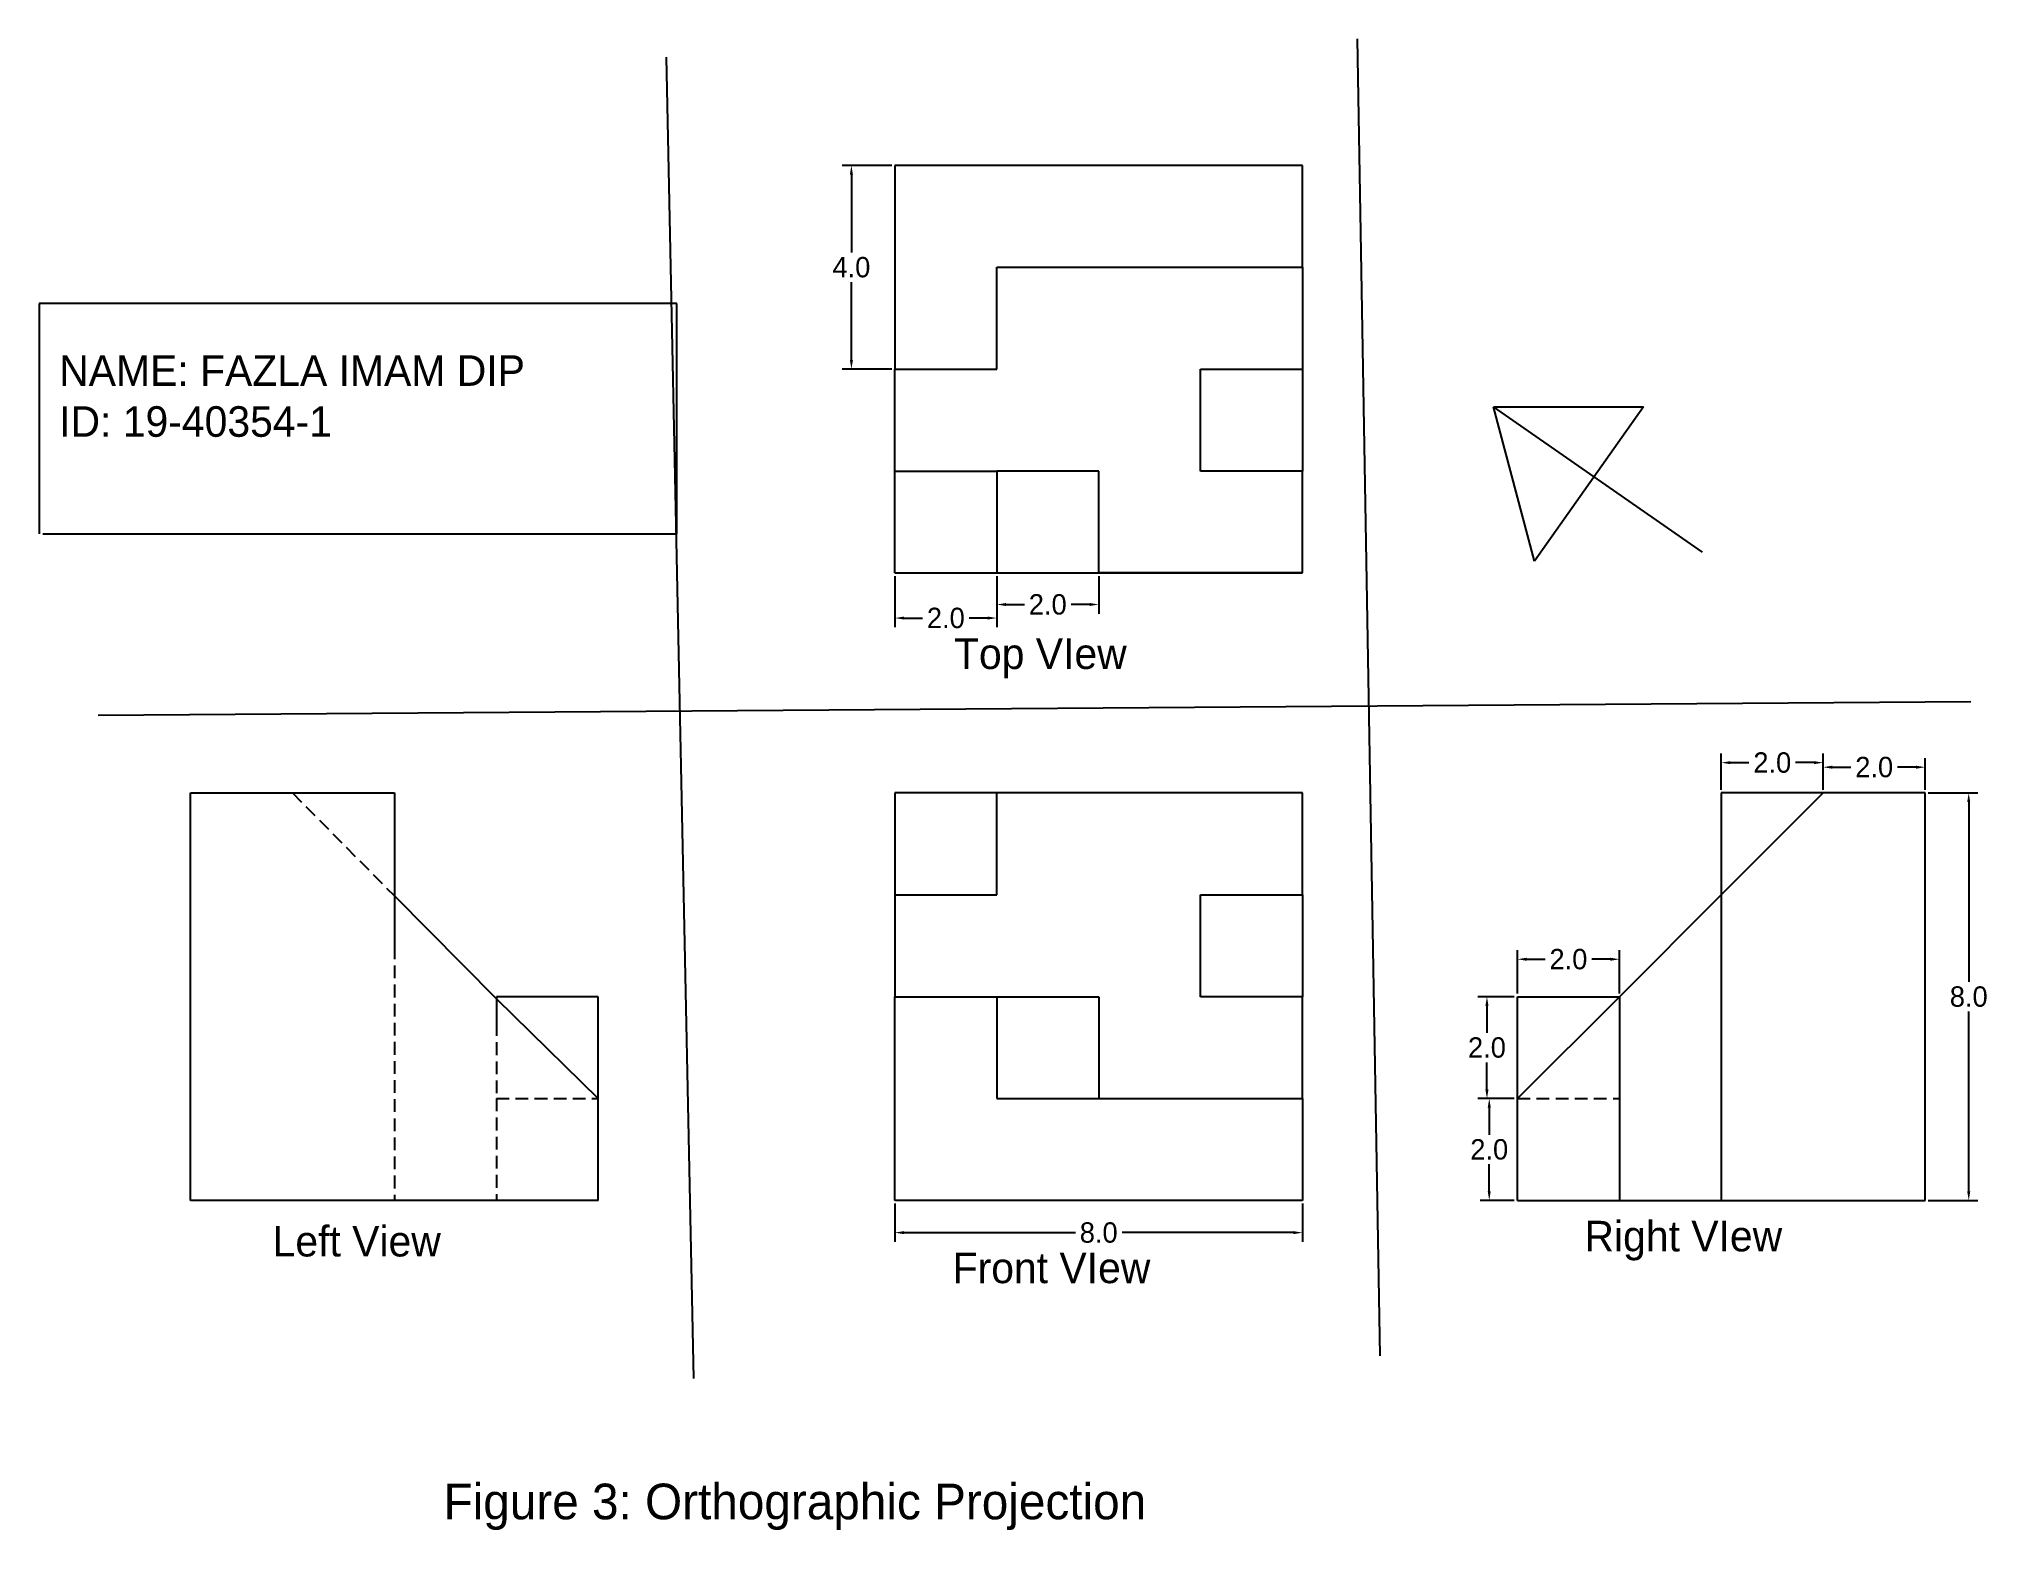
# Model space of a CAD drawing. Header units: inches. Extents: x 15.9 to 54.1, y 13.3 to 42.5.
import ezdxf

# ---------------------------------------------------------------- set-up
doc = ezdxf.new("R2010")
doc.units = ezdxf.units.IN
doc.header["$MEASUREMENT"] = 0
doc.linetypes.add('DASHED2', pattern=[0.375, 0.25, -0.125])
doc.dimstyles.get("Standard").update_dxf_attribs({"dimtxt": 0.4, "dimasz": 0.18, "dimexe": 0.18, "dimexo": 0.0625, "dimgap": 0.09, "dimtad": 0, "dimtih": 1, "dimtoh": 1, "dimdec": 1, "dimzin": 0, "dimdsep": 46, "dimtxsty": 'Standard', "dimcen": 0.09, "dimadec": 0, "dimazin": 0, "dimtfac": 1, "dimtdec": 1, "dimtofl": 0, "dimtmove": 0, "dimatfit": 3, "dimfxl": 1, "dimtolj": 1, "dimtzin": 0, "dimarcsym": 0})

# ---------------------------------------------------------------- blocks, each defined once
blk = doc.blocks.new('*D2')
at = {"color": 0, "lineweight": -2}
for p, q in [((32.646, 19.668), (32.646, 18.917)), ((40.646, 19.668), (40.646, 18.917)), ((32.826, 19.097), (36.19, 19.097)), ((40.466, 19.097), (37.103, 19.097))]:
    blk.add_line(p, q, dxfattribs=at)
at = {"color": 0}
for points in [[(32.826, 19.127), (32.826, 19.067), (32.646, 19.097)], [(40.466, 19.127), (40.466, 19.067), (40.646, 19.097)]]:
    blk.add_solid(points, dxfattribs=at)
at = {"layer": 'Defpoints', "color": 0}
for p in [(32.646, 19.73), (40.646, 19.73), (40.646, 19.097)]:
    blk.add_point(p, dxfattribs=at)
at = {"color": 0, "insert": (36.646, 19.097), "char_height": 0.4, "attachment_point": 5}
blk.add_mtext('\\A1;8.0', dxfattribs=at)
blk = doc.blocks.new('*D3')
at = {"color": 0, "lineweight": -2}
for p, q in [((44.8, 23.73), (44.084, 23.73)), ((44.264, 23.55), (44.264, 23.02)), ((44.264, 21.91), (44.264, 22.44)), ((44.8, 21.73), (44.084, 21.73))]:
    blk.add_line(p, q, dxfattribs=at)
at = {"color": 0}
for points in [[(44.234, 23.55), (44.294, 23.55), (44.264, 23.73)], [(44.234, 21.91), (44.294, 21.91), (44.264, 21.73)]]:
    blk.add_solid(points, dxfattribs=at)
at = {"layer": 'Defpoints', "color": 0}
for p in [(44.863, 23.73), (44.264, 21.73), (44.863, 21.73)]:
    blk.add_point(p, dxfattribs=at)
at = {"color": 0, "insert": (44.264, 22.73), "char_height": 0.4, "attachment_point": 5}
blk.add_mtext('\\A1;2.0', dxfattribs=at)
blk = doc.blocks.new('*D4')
at = {"color": 0, "lineweight": -2}
for p, q in [((44.8, 21.73), (44.129, 21.73)), ((44.309, 21.55), (44.309, 21.02)), ((44.309, 19.91), (44.309, 20.44)), ((44.8, 19.73), (44.129, 19.73))]:
    blk.add_line(p, q, dxfattribs=at)
at = {"color": 0}
for points in [[(44.279, 21.55), (44.339, 21.55), (44.309, 21.73)], [(44.279, 19.91), (44.339, 19.91), (44.309, 19.73)]]:
    blk.add_solid(points, dxfattribs=at)
at = {"layer": 'Defpoints', "color": 0}
for p in [(44.863, 21.73), (44.309, 19.73), (44.863, 19.73)]:
    blk.add_point(p, dxfattribs=at)
at = {"color": 0, "insert": (44.309, 20.73), "char_height": 0.4, "attachment_point": 5}
blk.add_mtext('\\A1;2.0', dxfattribs=at)
blk = doc.blocks.new('*D5')
at = {"color": 0, "lineweight": -2}
for p, q in [((52.925, 27.73), (53.898, 27.73)), ((53.718, 27.55), (53.718, 24.02)), ((53.718, 19.91), (53.718, 23.44)), ((52.925, 19.73), (53.898, 19.73))]:
    blk.add_line(p, q, dxfattribs=at)
at = {"color": 0}
for points in [[(53.688, 27.55), (53.748, 27.55), (53.718, 27.73)], [(53.688, 19.91), (53.748, 19.91), (53.718, 19.73)]]:
    blk.add_solid(points, dxfattribs=at)
at = {"layer": 'Defpoints', "color": 0}
for p in [(52.863, 27.73), (52.863, 19.73), (53.718, 19.73)]:
    blk.add_point(p, dxfattribs=at)
at = {"color": 0, "insert": (53.718, 23.73), "char_height": 0.4, "attachment_point": 5}
blk.add_mtext('\\A1;8.0', dxfattribs=at)
blk = doc.blocks.new('*D6')
at = {"color": 0, "lineweight": -2}
for p, q in [((50.863, 27.793), (50.863, 28.416)), ((52.863, 27.793), (52.863, 28.416)), ((51.043, 28.236), (51.406, 28.236)), ((52.683, 28.236), (52.32, 28.236))]:
    blk.add_line(p, q, dxfattribs=at)
at = {"color": 0}
for points in [[(51.043, 28.266), (51.043, 28.206), (50.863, 28.236)], [(52.683, 28.266), (52.683, 28.206), (52.863, 28.236)]]:
    blk.add_solid(points, dxfattribs=at)
at = {"layer": 'Defpoints', "color": 0}
for p in [(50.863, 28.236), (50.863, 27.73), (52.863, 27.73)]:
    blk.add_point(p, dxfattribs=at)
at = {"color": 0, "insert": (51.863, 28.236), "char_height": 0.4, "attachment_point": 5}
blk.add_mtext('\\A1;2.0', dxfattribs=at)
blk = doc.blocks.new('*D7')
at = {"color": 0, "lineweight": -2}
for p, q in [((48.863, 27.793), (48.863, 28.505)), ((49.043, 28.325), (49.406, 28.325)), ((50.683, 28.325), (50.32, 28.325)), ((50.863, 27.855), (50.863, 28.505))]:
    blk.add_line(p, q, dxfattribs=at)
at = {"color": 0}
for points in [[(49.043, 28.355), (49.043, 28.295), (48.863, 28.325)], [(50.683, 28.355), (50.683, 28.295), (50.863, 28.325)]]:
    blk.add_solid(points, dxfattribs=at)
at = {"layer": 'Defpoints', "color": 0}
for p in [(48.863, 28.325), (48.863, 27.73), (50.863, 27.793)]:
    blk.add_point(p, dxfattribs=at)
at = {"color": 0, "insert": (49.863, 28.325), "char_height": 0.4, "attachment_point": 5}
blk.add_mtext('\\A1;2.0', dxfattribs=at)
blk = doc.blocks.new('*D8')
at = {"color": 0, "lineweight": -2}
for p, q in [((44.863, 23.793), (44.863, 24.645)), ((46.863, 23.793), (46.863, 24.645)), ((45.043, 24.465), (45.406, 24.465)), ((46.683, 24.465), (46.32, 24.465))]:
    blk.add_line(p, q, dxfattribs=at)
at = {"color": 0}
for points in [[(45.043, 24.495), (45.043, 24.435), (44.863, 24.465)], [(46.683, 24.495), (46.683, 24.435), (46.863, 24.465)]]:
    blk.add_solid(points, dxfattribs=at)
at = {"layer": 'Defpoints', "color": 0}
for p in [(46.863, 24.465), (44.863, 23.73), (46.863, 23.73)]:
    blk.add_point(p, dxfattribs=at)
at = {"color": 0, "insert": (45.863, 24.465), "char_height": 0.4, "attachment_point": 5}
blk.add_mtext('\\A1;2.0', dxfattribs=at)
blk = doc.blocks.new('*D9')
at = {"color": 0, "lineweight": -2}
for p, q in [((32.584, 40.051), (31.613, 40.051)), ((31.793, 39.871), (31.793, 38.341)), ((31.793, 36.231), (31.793, 37.761)), ((32.584, 36.051), (31.613, 36.051))]:
    blk.add_line(p, q, dxfattribs=at)
at = {"color": 0}
for points in [[(31.763, 39.871), (31.823, 39.871), (31.793, 40.051)], [(31.763, 36.231), (31.823, 36.231), (31.793, 36.051)]]:
    blk.add_solid(points, dxfattribs=at)
at = {"layer": 'Defpoints', "color": 0}
for p in [(32.646, 40.051), (31.793, 36.051), (32.646, 36.051)]:
    blk.add_point(p, dxfattribs=at)
at = {"color": 0, "insert": (31.793, 38.051), "char_height": 0.4, "attachment_point": 5}
blk.add_mtext('\\A1;4.0', dxfattribs=at)
blk = doc.blocks.new('*D10')
at = {"color": 0, "lineweight": -2}
for p, q in [((32.646, 31.989), (32.646, 30.984)), ((34.646, 31.989), (34.646, 30.984)), ((32.826, 31.164), (33.19, 31.164)), ((34.466, 31.164), (34.103, 31.164))]:
    blk.add_line(p, q, dxfattribs=at)
at = {"color": 0}
for points in [[(32.826, 31.194), (32.826, 31.134), (32.646, 31.164)], [(34.466, 31.194), (34.466, 31.134), (34.646, 31.164)]]:
    blk.add_solid(points, dxfattribs=at)
at = {"layer": 'Defpoints', "color": 0}
for p in [(32.646, 32.051), (34.646, 32.051), (34.646, 31.164)]:
    blk.add_point(p, dxfattribs=at)
at = {"color": 0, "insert": (33.646, 31.164), "char_height": 0.4, "attachment_point": 5}
blk.add_mtext('\\A1;2.0', dxfattribs=at)
blk = doc.blocks.new('*D11')
at = {"color": 0, "lineweight": -2}
for p, q in [((34.646, 31.989), (34.646, 31.25)), ((36.646, 31.989), (36.646, 31.25)), ((34.826, 31.43), (35.19, 31.43)), ((36.466, 31.43), (36.103, 31.43))]:
    blk.add_line(p, q, dxfattribs=at)
at = {"color": 0}
for points in [[(34.826, 31.46), (34.826, 31.4), (34.646, 31.43)], [(36.466, 31.46), (36.466, 31.4), (36.646, 31.43)]]:
    blk.add_solid(points, dxfattribs=at)
at = {"layer": 'Defpoints', "color": 0}
for p in [(34.646, 32.051), (36.646, 32.051), (36.646, 31.43)]:
    blk.add_point(p, dxfattribs=at)
at = {"color": 0, "insert": (35.646, 31.43), "char_height": 0.4, "attachment_point": 5}
blk.add_mtext('\\A1;2.0', dxfattribs=at)

msp = doc.modelspace()

# ---------------------------------------------------------------- linework, layer by layer
for p, q in [((41.718, 42.534), (42.164, 16.679)), ((28.161, 42.178), (28.696, 16.233)), ((40.646, 40.051), (32.646, 40.051)), ((32.646, 40.051), (32.646, 36.051)), ((40.646, 38.051), (40.646, 40.051)), ((34.646, 36.051), (34.646, 38.051)), ((34.646, 38.051), (40.646, 38.051)), ((40.646, 38.051), (40.646, 36.051)), ((28.366, 37.338), (15.852, 37.338)), ((15.852, 37.338), (15.852, 32.816)), ((28.366, 32.816), (28.366, 37.338)), ((32.646, 34.051), (32.646, 36.051)), ((32.646, 36.051), (34.646, 36.051)), ((38.646, 34.051), (38.646, 36.051)), ((38.646, 36.051), (40.646, 36.051)), ((40.646, 36.051), (40.646, 34.051)), ((48.497, 32.459), (44.394, 35.312)), ((44.394, 35.312), (47.338, 35.312)), ((45.197, 32.281), (44.394, 35.312)), ((47.338, 35.312), (45.197, 32.281)), ((32.646, 32.051), (32.646, 34.051)), ((32.646, 34.051), (34.646, 34.051)), ((36.646, 34.051), (34.646, 34.051)), ((34.646, 34.051), (34.646, 32.051)), ((36.646, 32.051), (36.646, 34.051)), ((40.646, 34.051), (38.646, 34.051)), ((40.646, 32.051), (40.646, 34.051)), ((15.925, 32.816), (28.366, 32.816)), ((32.646, 32.051), (40.646, 32.051)), ((40.646, 32.051), (36.646, 32.051)), ((53.76, 29.517), (17.011, 29.25)), ((18.827, 19.73), (18.827, 27.73)), ((18.827, 27.73), (20.827, 27.73)), ((20.827, 27.73), (22.827, 27.73)), ((22.827, 27.73), (22.827, 24.716)), ((34.646, 27.73), (32.646, 27.73)), ((32.646, 27.73), (32.646, 25.73)), ((40.646, 27.73), (34.646, 27.73)), ((34.646, 25.73), (34.646, 27.73)), ((40.646, 25.73), (40.646, 27.73)), ((50.863, 27.73), (48.863, 27.73)), ((48.863, 27.73), (48.863, 25.73)), ((48.863, 25.73), (50.863, 27.73)), ((52.863, 27.73), (50.863, 27.73)), ((52.863, 19.73), (52.863, 27.73)), ((22.827, 25.707), (24.827, 23.685)), ((32.646, 25.73), (34.646, 25.73)), ((32.646, 25.73), (32.646, 23.73)), ((38.646, 23.73), (38.646, 25.73)), ((38.646, 25.73), (40.646, 25.73)), ((40.646, 25.73), (40.646, 23.73)), ((46.863, 23.73), (48.863, 25.73)), ((48.863, 25.73), (48.863, 19.73)), ((26.827, 23.73), (24.827, 23.73)), ((24.827, 23.73), (24.827, 23.209)), ((26.827, 21.73), (26.827, 23.73)), ((32.646, 19.73), (32.646, 23.73)), ((32.646, 23.73), (34.646, 23.73)), ((34.646, 23.73), (34.646, 21.73)), ((34.646, 23.73), (36.646, 23.73)), ((36.646, 23.73), (36.646, 21.73)), ((40.646, 23.73), (38.646, 23.73)), ((40.646, 21.73), (40.646, 23.73)), ((44.863, 21.73), (44.863, 23.73)), ((44.863, 23.73), (46.863, 23.73)), ((46.863, 23.73), (44.863, 21.73)), ((46.863, 23.73), (46.863, 21.73)), ((52.863, 19.73), (52.863, 23.73)), ((24.827, 23.685), (26.827, 21.73)), ((26.827, 19.73), (26.827, 21.73)), ((34.646, 21.73), (36.646, 21.73)), ((36.646, 21.73), (40.646, 21.73)), ((40.646, 21.73), (40.646, 19.73)), ((44.863, 19.73), (44.863, 21.73)), ((46.863, 21.73), (46.863, 19.73)), ((26.827, 19.73), (18.827, 19.73)), ((40.646, 19.73), (32.646, 19.73)), ((44.863, 19.73), (52.863, 19.73))]:
    msp.add_line(p, q)
at = {"linetype": 'DASHED2'}
for p, q in [((20.827, 27.73), (22.827, 25.707)), ((22.827, 24.716), (22.827, 19.73)), ((24.827, 23.209), (24.827, 21.73)), ((24.827, 21.73), (26.827, 21.73)), ((24.827, 21.73), (24.827, 19.73)), ((44.863, 21.73), (46.863, 21.73))]:
    msp.add_line(p, q, dxfattribs=at)

# ---------------------------------------------------------------- texts
for s, height, p in [('NAME: FAZLA IMAM DIP ', 0.6, (16.248, 35.723)), ('ID: 19-40354-1', 0.6, (16.248, 34.723)), ('Top VIew', 0.6, (33.806, 30.164)), ('Left View', 0.6, (20.436, 18.629)), ('Right VIew', 0.6, (46.178, 18.729)), ('Front VIew', 0.6, (33.78, 18.105)), ('Figure 3: Orthographic Projection', 0.7, (23.79, 13.469))]:
    msp.add_text(s, height=height).set_placement(p)

# ---------------------------------------------------------------- dimensions: what is measured, and where the dimension line sits
for base, p1, p2, picture, middle in [((31.793, 36.051), (32.646, 40.051), (32.646, 36.051), '*D9', (31.793, 38.051)), ((53.718, 19.73), (52.863, 27.73), (52.863, 19.73), '*D5', (53.718, 23.73)), ((44.264, 21.73), (44.863, 23.73), (44.863, 21.73), '*D3', (44.264, 22.73)), ((44.309, 19.73), (44.863, 21.73), (44.863, 19.73), '*D4', (44.309, 20.73))]:
    dim = msp.add_linear_dim(base=base, p1=p1, p2=p2, angle=90, dimstyle='Standard')
    dim.commit()
    dim.dimension.update_dxf_attribs({"geometry": picture, "text_midpoint": middle})
for base, p1, p2, picture, middle in [((34.646, 31.164), (32.646, 32.051), (34.646, 32.051), '*D10', (33.646, 31.164)), ((36.646, 31.43), (34.646, 32.051), (36.646, 32.051), '*D11', (35.646, 31.43)), ((48.863, 28.325), (50.863, 27.793), (48.863, 27.73), '*D7', (49.863, 28.325)), ((50.863, 28.236), (52.863, 27.73), (50.863, 27.73), '*D6', (51.863, 28.236)), ((46.863, 24.465), (44.863, 23.73), (46.863, 23.73), '*D8', (45.863, 24.465)), ((40.646, 19.097), (32.646, 19.73), (40.646, 19.73), '*D2', (36.646, 19.097))]:
    dim = msp.add_linear_dim(base=base, p1=p1, p2=p2, dimstyle='Standard')
    dim.commit()
    dim.dimension.update_dxf_attribs({"geometry": picture, "text_midpoint": middle})

doc.saveas('drawing.dxf')
